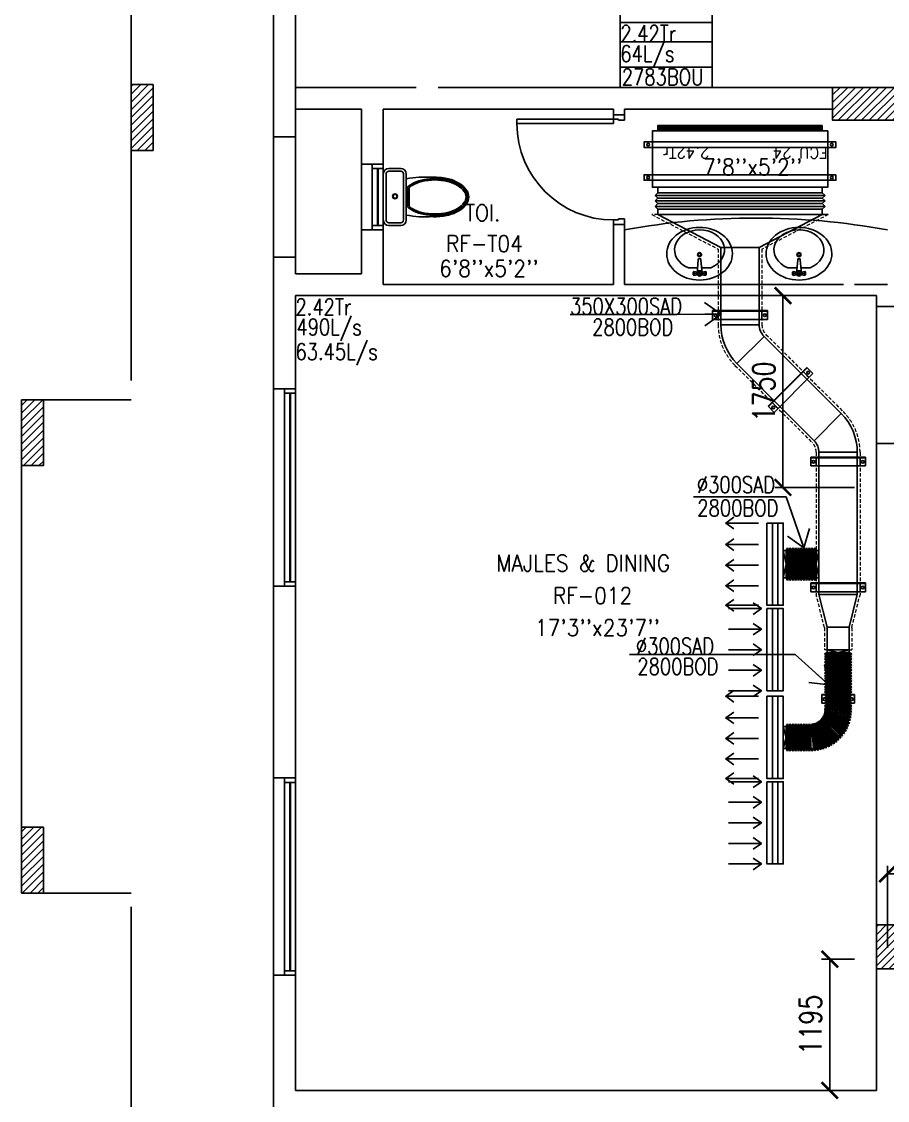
# Model space of a CAD drawing. Header units: millimetres. Extents: x -1288794 to 352264, y -1971533 to -1569871.
# Drawn here: x 295728 to 303628, y -1608874 to -1599033 of the extents above; entities that cross this region are included whole.
import ezdxf

# ---------------------------------------------------------------- set-up
doc = ezdxf.new("R2010")
doc.units = ezdxf.units.MM
doc.header["$LTSCALE"] = 500
doc.header["$PDMODE"] = 34
for name, pattern in [('DASHED2', [9.525, 6.35, -3.175]), ('HIDDEN', [9.525, 6.35, -3.175]), ('HIDDEN2', [4.7625, 3.175, -1.5875])]:
    doc.linetypes.add(name, pattern=pattern)
for name, color, linetype in [('A-ANNO-TEXT', 8, 'Continuous'), ('A-DOOR', 4, 'Continuous'), ('A-FLOR-OVHD', 4, 'DASHED2'), ('A-FLOR-PFIX', 8, 'Continuous'), ('A-FLOR-SPCL', 8, 'Continuous'), ('A-GLAZ', 5, 'Continuous'), ('A-WALL-FULL', 8, 'Continuous'), ('AC-HLTEXT', 100, 'Continuous'), ('AC-SAD', 3, 'Continuous'), ('AC-SAD TEXT', 3, 'Continuous'), ('FCU-AC', 160, 'Continuous'), ('M-HANGER', 30, 'Continuous'), ('RAD DIF', 10, 'Continuous'), ('RETURN GRILL RIGHT', 1, 'Continuous'), ('S-COL- HACT.', 9, 'Continuous'), ('S-COL.', 8, 'Continuous'), ('SUPPLY GRILL RIGHT', 3, 'Continuous')]:
    doc.layers.add(name, color=color, linetype=linetype)
doc.layers.add('INSULATION', color=1, linetype='Continuous', lineweight=5)
doc.styles.add('ROMAND', font='romand')
doc.styles.add('ROMANS', font='romans.shx', dxfattribs={"width": 0.8})
doc.styles.add('SIMPLEX', font='simplex.shx', dxfattribs={"width": 0.8})
doc.dimstyles.new('100 of DIM2', dxfattribs={"dimscale": 0, "dimtxt": 200, "dimasz": 150, "dimexe": 75, "dimexo": 200, "dimgap": 75, "dimtad": 1, "dimdec": 0, "dimrnd": 5, "dimzin": 0, "dimdsep": 46, "dimtxsty": 'ROMANS', "dimblk": 'ARCHTICK', "dimcen": 100, "dimclrd": 94, "dimclre": 94, "dimclrt": 2, "dimadec": 0, "dimazin": 0, "dimtfac": 1, "dimtdec": 0, "dimtofl": 0, "dimtmove": 2, "dimatfit": 3, "dimldrblk": 'OPEN90', "dimfxl": 75, "dimtolj": 1, "dimtzin": 0, "dimarcsym": 0})
pattern_1 = [(45, (1420082.95, -1215620.816), (-35.355339, 35.355339), [])]
pattern_2 = [(45, (540622.95, -1616057.58), (-35.355339, 35.355339), [])]

# ---------------------------------------------------------------- blocks, each defined once
blk = doc.blocks.new('W-180')
for p, q in [((1800, 100), (0, 100)), ((40, 0), (40, 100)), ((1760, 100), (1760, 0)), ((1800, 0), (0, 0))]:
    blk.add_line(p, q)
at = {"linetype": 'Continuous'}
for p, q in [((1760, 53), (40, 53)), ((1760, 47), (40, 47))]:
    blk.add_line(p, q, dxfattribs=at)
blk = doc.blocks.new('D-100-R1')
for p, q in [((-80, 980), (-80, 100)), ((-80, 980), (-40, 980)), ((-40, 980), (-40, 55)), ((-1000, 100), (-1000, 0)), ((-1000, 100), (-960, 100)), ((-960, 100), (-960, 55)), ((-80, 100), (0, 100)), ((0, 100), (0, 0)), ((-960, 55), (-950, 55)), ((-950, 55), (-950, 0)), ((-50, 55), (-50, 0)), ((-50, 55), (-40, 55)), ((-50, 0), (0, 0)), ((-1000, 0), (-950, 0))]:
    blk.add_line(p, q)
at = {"linetype": 'Continuous'}
blk.add_arc((-80, 100), 880, 90, 180, dxfattribs=at)
blk = doc.blocks.new('WC-1')
for p, q in [((-210, 0), (210, 0)), ((-260, -160), (-260, -50)), ((-235, -160), (-235, -50)), ((-210, -25), (210, -25)), ((235, -50), (235, -160)), ((260, -50), (260, -160)), ((210, -185), (-210, -185)), ((210, -210), (-210, -210)), ((91.5, -222.5), (-91.5, -222.5)), ((85.8, -235), (-85.8, -235))]:
    blk.add_line(p, q)
for radius in [22.1, 17.1]:
    blk.add_circle((-6.1, -107.5), radius)
for centre, radius, start, end in [((-210, -50), 50, 90, 180), ((-210, -50), 25, 90, 180), ((210, -50), 50, 360, 90), ((210, -50), 25, 360, 90), ((-210, -160), 50, 180, 270), ((-210, -160), 25, 180, 270), ((210, -160), 25, 270, 360), ((210, -160), 50, 270, 360), ((722.3, -383.2), 904.1, 168.95288, 184.06317), ((178.2, -428.2), 340.7, 149.85861, 166.47658), ((178.2, -428.2), 328.2, 149.85861, 166.47658), ((68.6, -364.5), 214, 138.41516, 149.85861), ((68.6, -364.5), 201.5, 139.99435, 149.85861), ((-68.6, -364.5), 201.5, 30.14139, 40.00565), ((-68.6, -364.5), 214, 30.14139, 41.58484), ((-178.2, -428.2), 328.2, 13.52342, 30.14139), ((-178.2, -428.2), 340.7, 13.52342, 30.14139), ((352.1, -470), 519.6, 166.47658, 180), ((352.1, -470), 507.1, 166.47658, 180), ((-352.1, -470), 507.1, 360, 13.52342), ((-352.1, -470), 519.6, 360, 13.52342), ((352.1, -470), 532.1, 177.55413, 180), ((352.1, -470), 532.1, 180, 193.52342), ((352.1, -470), 519.6, 180, 193.52342), ((352.1, -470), 507.1, 180, 193.52342), ((-352.1, -470), 507.1, 346.47658, 360), ((-352.1, -470), 519.6, 346.47658, 360), ((-352.1, -470), 532.1, 346.47658, 360), ((-352.1, -470), 532.1, 360, 2.44587), ((178.2, -511.8), 328.2, 193.52342, 210.14139), ((-178.2, -511.8), 328.2, 329.85861, 346.47658), ((178.2, -511.8), 353.2, 193.52342, 210.14139), ((178.2, -511.8), 340.7, 193.52342, 210.14139), ((68.6, -575.5), 214, 210.14139, 234.49716), ((68.6, -575.5), 201.5, 210.14139, 234.49716), ((-68.6, -575.5), 201.5, 305.50284, 329.85861), ((-68.6, -575.5), 214, 305.50284, 329.85861), ((-178.2, -511.8), 340.7, 329.85861, 346.47658), ((-178.2, -511.8), 353.2, 329.85861, 346.47658), ((68.6, -575.5), 226.5, 210.14139, 234.49716), ((0, -671.6), 108.4, 234.49716, 270), ((0, -671.6), 95.9, 234.49716, 270), ((0, -671.6), 83.4, 234.49716, 270), ((0, -671.6), 83.4, 270, 305.50284), ((0, -671.6), 95.9, 270, 305.50284), ((0, -671.6), 108.4, 270, 305.50284), ((-68.6, -575.5), 226.5, 305.50284, 329.85861)]:
    blk.add_arc(centre, radius, start, end)
at = {"linetype": 'Continuous', "ltscale": 50}
blk.add_arc((-722.3, -383.2), 904.1, 355.93683, 11.04712, dxfattribs=at)
blk = doc.blocks.new('LAV-2')
for p, q in [((-21.3, 393), (-54.6, 399)), ((-0.7, 362.8), (-0.6, 398.8)), ((53.4, 398.6), (20.1, 392.9)), ((-102.4, 329.8), (-23.2, 329.6)), ((-21.4, 368.8), (-54.7, 363)), ((-24.3, 385.2), (-48.7, 381)), ((-24.3, 376.6), (-48.7, 381)), ((-24.7, 380.9), (-13.1, 257.5)), ((-18.7, 380.9), (17.3, 380.8)), ((23.3, 380.7), (10.9, 257.4)), ((53.3, 362.6), (20, 368.6)), ((21.5, 329.4), (100.7, 329.1)), ((47.3, 380.7), (22.9, 385.1)), ((47.3, 380.7), (22.9, 376.4))]:
    blk.add_line(p, q)
for centre, radius in [((-0.7, 380.8), 24), ((-0.7, 380.8), 18), ((-1.3, 209.5), 18), ((-1.3, 209.5), 13.2)]:
    blk.add_circle(centre, radius)
blk.add_arc((-1.1, 257.5), 12, 179.80529, 359.80529)
for centre, major_axis, ratio in [((-1.3, 201.7), (-300, 1), 0.8), ((53.3, 380.6), (0.1, 18), 0.333333)]:
    blk.add_ellipse(centre, major_axis=major_axis, ratio=ratio)
at = {"extrusion": (0, 0, -1)}
blk.add_ellipse((-54.7, 381), major_axis=(0.1, 18), ratio=0.333333, dxfattribs=at)
blk.add_ellipse((-1.4, 166.2), major_axis=(-228, 0.8), ratio=0.8, start_param=5.174, end_param=10.533963)
for points, knots in [([(-54.7, 365.5), (-54.8, 365.5), (-54.9, 365.6), (-55.3, 366), (-55.4, 366.3), (-56, 367.2), (-56.3, 368), (-57, 370), (-57.3, 371.2), (-57.8, 373.8), (-58, 375.2), (-58.3, 378.9), (-58.3, 381.3), (-58.1, 386), (-57.8, 388.3), (-57.1, 391.5), (-56.7, 392.7), (-56, 394.5), (-55.7, 395.1), (-55.2, 395.9), (-55, 396.2), (-54.8, 396.5), (-54.7, 396.5), (-54.6, 396.6)], [3.378318, 3.378318, 3.378318, 3.378318, 3.519844, 3.519844, 3.66137, 3.66137, 3.925951, 3.925951, 4.190531, 4.190531, 4.455112, 4.455112, 4.86737, 4.86737, 5.279628, 5.279628, 5.565785, 5.565785, 5.785568, 5.785568, 5.957, 5.957, 6.04646, 6.04646, 6.04646, 6.04646]), ([(-54.6, 396.6), (-54.5, 396.5), (-54.4, 396.4), (-54.1, 396), (-53.9, 395.7), (-53.4, 394.8), (-53, 394), (-52.3, 392), (-52, 390.8), (-51.6, 388.2), (-51.4, 386.8), (-51.1, 383.1), (-51, 380.7), (-51.3, 376), (-51.6, 373.8), (-52.3, 370.5), (-52.6, 369.3), (-53.3, 367.5), (-53.6, 366.9), (-54.1, 366.1), (-54.4, 365.8), (-54.6, 365.6), (-54.7, 365.5), (-54.7, 365.5)], [0.236726, 0.236726, 0.236726, 0.236726, 0.378252, 0.378252, 0.519778, 0.519778, 0.784358, 0.784358, 1.048939, 1.048939, 1.313519, 1.313519, 1.725777, 1.725777, 2.138035, 2.138035, 2.424192, 2.424192, 2.643976, 2.643976, 2.815407, 2.815407, 2.904867, 2.904867, 2.904867, 2.904867]), ([(53.4, 396.2), (53.3, 396.1), (53.2, 396), (52.8, 395.6), (52.7, 395.4), (52.1, 394.5), (51.7, 393.6), (51.1, 391.6), (50.8, 390.5), (50.3, 387.9), (50.1, 386.5), (49.7, 382.7), (49.7, 380.3), (49.9, 375.7), (50.2, 373.4), (50.9, 370.1), (51.2, 368.9), (51.9, 367.2), (52.2, 366.6), (52.7, 365.7), (52.9, 365.4), (53.1, 365.2), (53.2, 365.1), (53.3, 365.1)], [0.236726, 0.236726, 0.236726, 0.236726, 0.378252, 0.378252, 0.519778, 0.519778, 0.784358, 0.784358, 1.048939, 1.048939, 1.313519, 1.313519, 1.725777, 1.725777, 2.138035, 2.138035, 2.424192, 2.424192, 2.643976, 2.643976, 2.815407, 2.815407, 2.904867, 2.904867, 2.904867, 2.904867]), ([(53.3, 365.1), (53.4, 365.1), (53.5, 365.3), (53.8, 365.6), (54, 365.9), (54.5, 366.8), (54.9, 367.7), (55.6, 369.7), (55.9, 370.8), (56.4, 373.4), (56.6, 374.8), (56.9, 378.5), (57, 381), (56.7, 385.6), (56.5, 387.9), (55.8, 391.2), (55.4, 392.4), (54.8, 394.1), (54.5, 394.7), (54, 395.6), (53.8, 395.8), (53.5, 396.1), (53.4, 396.2), (53.4, 396.2)], [3.378318, 3.378318, 3.378318, 3.378318, 3.519844, 3.519844, 3.66137, 3.66137, 3.925951, 3.925951, 4.190531, 4.190531, 4.455112, 4.455112, 4.86737, 4.86737, 5.279628, 5.279628, 5.565785, 5.565785, 5.785568, 5.785568, 5.957, 5.957, 6.04646, 6.04646, 6.04646, 6.04646])]:
    blk.add_open_spline(points, degree=3, knots=knots)
blk = doc.blocks.new('W-60')
for p, q in [((600, 100), (0, 100)), ((40, 0), (40, 100)), ((560, 100), (560, 0)), ((600, 0), (0, 0))]:
    blk.add_line(p, q)
at = {"linetype": 'Continuous'}
for p, q in [((560, 53), (40, 53)), ((560, 47), (40, 47))]:
    blk.add_line(p, q, dxfattribs=at)
blk = doc.blocks.new('_ArchTick')
at = {"color": 0, "linetype": 'ByBlock', "const_width": 0.15}
blk.add_lwpolyline([(-0.5, -0.5), (0.5, 0.5)], dxfattribs=at)
blk = doc.blocks.new('*D191')
at = {"layer": 'Defpoints', "color": 0, "transparency": 16777216}
for p in [(303101.8, -1607585.6), (303527.8, -1607585.6), (303527.8, -1608782.8)]:
    blk.add_point(p, dxfattribs=at)
at = {"layer": 'RAD DIF', "color": 94, "lineweight": -2, "transparency": 16777216}
for p, q in [((303327.8, -1607585.6), (303026.8, -1607585.6)), ((303101.8, -1608782.8), (303101.8, -1607585.6)), ((303327.8, -1608782.8), (303026.8, -1608782.8))]:
    blk.add_line(p, q, dxfattribs=at)
at = {"layer": 'RAD DIF', "color": 94, "lineweight": -2, "transparency": 16777216, "xscale": 150, "yscale": 150, "zscale": 150}
for p, rotation in [((303101.8, -1607585.6), 90), ((303101.8, -1608782.8), 270)]:
    blk.add_blockref('_ArchTick', p, dxfattribs=dict(at, rotation=rotation))
at = {"layer": 'RAD DIF', "color": 2, "transparency": 16777216, "insert": (302926.8, -1608184.2), "char_height": 200, "attachment_point": 5, "rotation": 90, "style": 'ROMANS'}
blk.add_mtext('\\A1;1195', dxfattribs=at)
blk = doc.blocks.new('*D192')
at = {"layer": 'Defpoints', "color": 0, "transparency": 16777216}
for p in [(303527.8, -1601532.8), (302674.7, -1603282.8), (303527.8, -1603282.8)]:
    blk.add_point(p, dxfattribs=at)
at = {"layer": 'RAD DIF', "color": 94, "lineweight": -2, "transparency": 16777216}
for p, q in [((303327.8, -1601532.8), (302599.7, -1601532.8)), ((302674.7, -1601532.8), (302674.7, -1603282.8)), ((303327.8, -1603282.8), (302599.7, -1603282.8))]:
    blk.add_line(p, q, dxfattribs=at)
at = {"layer": 'RAD DIF', "color": 94, "lineweight": -2, "transparency": 16777216, "xscale": 150, "yscale": 150, "zscale": 150}
for p, rotation in [((302674.7, -1601532.8), 90), ((302674.7, -1603282.8), 270)]:
    blk.add_blockref('_ArchTick', p, dxfattribs=dict(at, rotation=rotation))
at = {"layer": 'RAD DIF', "color": 2, "transparency": 16777216, "insert": (302499.7, -1602407.8), "char_height": 200, "attachment_point": 5, "rotation": 90, "style": 'ROMANS'}
blk.add_mtext('\\A1;1750', dxfattribs=at)
blk = doc.blocks.new('*D194')
at = {"layer": 'Defpoints', "color": 0, "transparency": 16777216}
for p in [(303627.8, -1606808.3), (303627.8, -1607682.8), (305427.8, -1607682.8)]:
    blk.add_point(p, dxfattribs=at)
at = {"layer": 'RAD DIF', "color": 94, "lineweight": -2, "transparency": 16777216}
for p, q in [((303627.8, -1607482.8), (303627.8, -1606733.3)), ((305427.8, -1606808.3), (303627.8, -1606808.3)), ((305427.8, -1607482.8), (305427.8, -1606733.3))]:
    blk.add_line(p, q, dxfattribs=at)
at = {"layer": 'RAD DIF', "color": 94, "lineweight": -2, "transparency": 16777216, "xscale": 150, "yscale": 150, "zscale": 150, "rotation": 180}
blk.add_blockref('_ArchTick', (303627.8, -1606808.3), dxfattribs=at)
at = {"layer": 'RAD DIF', "color": 94, "lineweight": -2, "transparency": 16777216, "xscale": 150, "yscale": 150, "zscale": 150}
blk.add_blockref('_ArchTick', (305427.8, -1606808.3), dxfattribs=at)
at = {"layer": 'RAD DIF', "color": 2, "transparency": 16777216, "insert": (304527.8, -1606633.3), "char_height": 200, "attachment_point": 5, "style": 'ROMANS'}
blk.add_mtext('\\A1;1800', dxfattribs=at)
blk = doc.blocks.new('*U301')
at = {"layer": 'AC-SAD'}
for p, q in [((-25, 0, 0), (-12.5, 25, 0)), ((-12.5, 25, 0), (-12.5, -225, 0)), ((-12.5, 25, 0), (0, 0, 0)), ((-25, 0, 0), (-25, -200, 0)), ((-25, -200, 0), (-12.5, -225, 0)), ((-12.5, -225, 0), (0, -200, 0))]:
    blk.add_line(p, q, dxfattribs=at)
blk = doc.blocks.new('*U302')
at = {"layer": 'AC-SAD', "color": 0, "linetype": 'ByBlock', "lineweight": -2, "transparency": 16777216}
for p, rotation in [((303263.6, -1605411.4, 0), 253.6297772819771), ((303269.8, -1605387.2, 0), 257.7223329614827), ((303274.2, -1605362.6, 0), 261.8148886409884), ((303276.9, -1605337.8, 0), 265.9074443204942), ((303277.8, -1605312.8, 0), 270), ((303002, -1605654.8, 0), 192.2414420893903), ((303026.2, -1605648.7, 0), 196.3339977688963), ((303049.9, -1605640.8, 0), 200.426553448402), ((303073, -1605631.2, 0), 204.5191091279078), ((303095.4, -1605620.1, 0), 208.6116648074137), ((303116.9, -1605607.3, 0), 212.7042204869196), ((303137.4, -1605593.1, 0), 216.7967761664252), ((303156.9, -1605577.4, 0), 220.8893318459309), ((303175.2, -1605560.4, 0), 224.9818875254366), ((303192.2, -1605542.1, 0), 229.0744432049424), ((303207.9, -1605522.6, 0), 233.1669988844482), ((303222.2, -1605502.1, 0), 237.2595545639541), ((303234.9, -1605480.6, 0), 241.3521102434598), ((303246.1, -1605458.3, 0), 245.4446659229654), ((303255.7, -1605435.2, 0), 249.5372216024713), ((302952.5, -1605661.9, 0), 184.0563307303788), ((302977.4, -1605659.3, 0), 188.1488864098845)]:
    blk.add_blockref('*U301', p, dxfattribs=dict(at, rotation=rotation))
blk = doc.blocks.new('fcu 2.5 tr')
h = blk.add_hatch()
h.set_pattern_fill('NET', color=3)
h.paths.add_polyline_path([(83171.5, -1587743.1), (81671.5, -1587743.1), (81671.5, -1587793.1), (83171.5, -1587793.1)])
at = {"layer": 'FCU-AC', "color": 1}
for p, q in [((83171.5, -1586980.1), (81671.5, -1586980.1)), ((81671.5, -1586980.1), (81671.5, -1587030.1)), ((83171.5, -1587030.1), (83171.5, -1586980.1)), ((81671.5, -1587030.1), (83171.5, -1587030.1)), ((83171.5, -1587180.1), (81671.5, -1587180.1)), ((81671.5, -1587180.1), (81671.5, -1587230.1)), ((83171.5, -1587230.1), (83171.5, -1587180.1)), ((81671.5, -1587230.1), (83171.5, -1587230.1))]:
    blk.add_line(p, q, dxfattribs=at)
at = {"layer": 'FCU-AC'}
for p, q in [((81671.5, -1587030.1), (81646.5, -1587055.1)), ((83196.5, -1587055.1), (81646.5, -1587055.1)), ((81671.5, -1587080.1), (81646.5, -1587055.1)), ((81671.5, -1587080.1), (81646.5, -1587105.1)), ((83196.5, -1587105.1), (81646.5, -1587105.1)), ((81671.5, -1587130.1), (81646.5, -1587105.1)), ((83171.5, -1587030.1), (81671.5, -1587030.1)), ((83171.5, -1587080.1), (81671.5, -1587080.1)), ((83171.5, -1587080.1), (81671.5, -1587080.1)), ((83196.5, -1587055.1), (83171.5, -1587030.1)), ((83196.5, -1587055.1), (83171.5, -1587080.1)), ((83196.5, -1587105.1), (83171.5, -1587080.1)), ((83196.5, -1587105.1), (83171.5, -1587130.1)), ((81671.5, -1587130.1), (81646.5, -1587155.1)), ((83196.5, -1587155.1), (81646.5, -1587155.1)), ((81671.5, -1587180.1), (81646.5, -1587155.1)), ((83171.5, -1587130.1), (81671.5, -1587130.1)), ((83171.5, -1587130.1), (81671.5, -1587130.1)), ((83196.5, -1587155.1), (83171.5, -1587130.1)), ((83196.5, -1587155.1), (83171.5, -1587180.1))]:
    blk.add_line(p, q, dxfattribs=at)
at = {"layer": 'FCU-AC', "color": 6}
for points in [[(81546.5, -1587343.1), (83296.5, -1587343.1), (83296.5, -1587293.1), (81546.5, -1587293.1)], [(81546.5, -1587643.1), (83296.5, -1587643.1), (83296.5, -1587593.1), (81546.5, -1587593.1)]]:
    blk.add_lwpolyline(points, close=True, dxfattribs=at)
at = {"layer": 'FCU-AC'}
blk.add_lwpolyline([(81621.5, -1587743.1), (83221.5, -1587743.1), (83221.5, -1587230.1), (81621.5, -1587230.1)], close=True, dxfattribs=at)
at = {"layer": 'FCU-AC', "color": 3}
blk.add_lwpolyline([(81671.5, -1587793.1), (83171.5, -1587793.1), (83171.5, -1587743.1), (81671.5, -1587743.1)], close=True, dxfattribs=at)
at = {"layer": 'FCU-AC', "color": 6}
for centre in [(81584, -1587318.1), (83259, -1587318.1), (81584, -1587618.1), (83259, -1587618.1)]:
    blk.add_circle(centre, 12.5, dxfattribs=at)
blk = doc.blocks.new('*U268')
at = {"color": 41, "linetype": 'HIDDEN2'}
for p, q in [((-37.5, -219), (-37.5, 281)), ((37.5, -219), (37.5, 281)), ((42.5, -219), (42.5, 281))]:
    blk.add_line(p, q, dxfattribs=at)
at = {"color": 41}
for p, q in [((42.5, 281), (-37.5, 281)), ((42.5, 231), (-37.5, 231)), ((42.5, -169), (-37.5, -169)), ((42.5, -219), (-37.5, -219))]:
    blk.add_line(p, q, dxfattribs=at)
for centre in [(0, 256), (0, -194)]:
    blk.add_circle(centre, 12.5, dxfattribs=at)
blk = doc.blocks.new('*U269')
at = {"color": 41, "linetype": 'HIDDEN2'}
for p, q in [((-37.5, -212.2), (-37.5, 287.8)), ((37.5, -212.2), (37.5, 287.8)), ((42.5, -212.2), (42.5, 287.8))]:
    blk.add_line(p, q, dxfattribs=at)
at = {"color": 41}
for p, q in [((42.5, 287.8), (-37.5, 287.8)), ((42.5, 237.8), (-37.5, 237.8)), ((42.5, -162.2), (-37.5, -162.2)), ((42.5, -212.2), (-37.5, -212.2))]:
    blk.add_line(p, q, dxfattribs=at)
for centre in [(0, 262.8), (0, -187.2)]:
    blk.add_circle(centre, 12.5, dxfattribs=at)
blk = doc.blocks.new('*U258')
at = {"color": 41, "linetype": 'HIDDEN2'}
for p, q in [((-37.5, -225.7), (-37.5, 274.3)), ((37.5, -225.7), (37.5, 274.3)), ((42.5, -225.7), (42.5, 274.3))]:
    blk.add_line(p, q, dxfattribs=at)
at = {"color": 41}
for p, q in [((42.5, 274.3), (-37.5, 274.3)), ((42.5, 224.3), (-37.5, 224.3)), ((42.5, -175.7), (-37.5, -175.7)), ((42.5, -225.7), (-37.5, -225.7))]:
    blk.add_line(p, q, dxfattribs=at)
for centre in [(0, 249.3), (0, -200.7)]:
    blk.add_circle(centre, 12.5, dxfattribs=at)
blk = doc.blocks.new('*U259')
at = {"color": 41, "linetype": 'HIDDEN2'}
for p, q in [((-37.5, -231.8), (-37.5, 268.2)), ((37.5, -231.8), (37.5, 268.2)), ((42.5, -231.8), (42.5, 268.2))]:
    blk.add_line(p, q, dxfattribs=at)
at = {"color": 41}
for p, q in [((42.5, 268.2), (-37.5, 268.2)), ((42.5, 218.2), (-37.5, 218.2)), ((42.5, -181.8), (-37.5, -181.8)), ((42.5, -231.8), (-37.5, -231.8))]:
    blk.add_line(p, q, dxfattribs=at)
for centre in [(0, 243.2), (0, -206.8)]:
    blk.add_circle(centre, 12.5, dxfattribs=at)
blk = doc.blocks.new('*U260')
at = {"color": 41, "linetype": 'HIDDEN2'}
for p, q in [((-37.5, -131.8), (-37.5, 168.2)), ((37.5, -131.8), (37.5, 168.2)), ((42.5, -131.8), (42.5, 168.2))]:
    blk.add_line(p, q, dxfattribs=at)
at = {"color": 41}
for p, q in [((42.5, 168.2), (-37.5, 168.2)), ((42.5, 118.2), (-37.5, 118.2)), ((42.5, -81.8), (-37.5, -81.8)), ((42.5, -131.8), (-37.5, -131.8))]:
    blk.add_line(p, q, dxfattribs=at)
for centre in [(0, 143.2), (0, -106.8)]:
    blk.add_circle(centre, 12.5, dxfattribs=at)
blk = doc.blocks.new('SUPPLY GRILL RIGHT')
at = {"layer": 'SUPPLY GRILL RIGHT'}
for p, q in [((375, 25), (-375, 25)), ((375, -25), (375, 25)), ((375, -25), (-375, -25)), ((375, -75), (375, -25))]:
    blk.add_line(p, q, dxfattribs=at)
blk.add_lwpolyline([(-375, -75), (375, -75), (375, 75), (-375, 75)], close=True, dxfattribs=at)
for points in [[(-375, -450), (-375, -150)], [(-178.5, -450), (-178.5, -150)], [(9, -450), (9, -150)], [(196.5, -450), (196.5, -150)], [(375, -450), (375, -150)]]:
    blk.add_leader(points, dimstyle='100 of DIM2', override={"dimscale": 1, "dimasz": 75, "dimtad": 0, "dimclrd": 0, "dimfxl": 0.2}, dxfattribs=at)
blk = doc.blocks.new('RETURN GRILL RIGHT')
at = {"layer": 'RETURN GRILL RIGHT'}
for p, q in [((375, 25), (-375, 25)), ((375, -25), (-375, -25))]:
    blk.add_line(p, q, dxfattribs=at)
blk.add_lwpolyline([(-375, -75), (375, -75), (375, 75), (-375, 75)], close=True, dxfattribs=at)
for points in [[(-375, -125), (-375, -425)], [(-187.5, -125), (-187.5, -425)], [(0, -125), (0, -425)], [(187.5, -125), (187.5, -425)], [(375, -125), (375, -425)]]:
    blk.add_leader(points, dimstyle='100 of DIM2', override={"dimscale": 1, "dimasz": 75, "dimtad": 0, "dimclrd": 0, "dimfxl": 0.2}, dxfattribs=at)

msp = doc.modelspace()

# ---------------------------------------------------------------- hatches: boundary and pattern name
at = {"layer": 'S-COL- HACT.', "linetype": 'Continuous', "ltscale": 3}
h = msp.add_hatch(dxfattribs=at)
h.set_pattern_fill('ANSI31', color=256, scale=400, style=0)
h.set_pattern_definition(pattern_1)
h.paths.add_polyline_path([(296727.8, -1599607.8), (296727.8, -1600207.8), (296927.8, -1600207.8), (296927.8, -1599607.8)])
h = msp.add_hatch(dxfattribs=at)
h.set_pattern_fill('ANSI31', color=256, scale=400, style=0)
h.set_pattern_definition(pattern_2)
h.paths.add_polyline_path([(303727.8, -1599632.8), (303127.8, -1599632.8), (303127.8, -1599932.8), (303727.8, -1599932.8)])
h = msp.add_hatch(dxfattribs=at)
h.set_pattern_fill('ANSI31', color=256, scale=400, style=0)
h.set_pattern_definition(pattern_1)
h.paths.add_polyline_path([(295727.8, -1602482.8), (295727.8, -1603082.8), (295927.8, -1603082.8), (295927.8, -1602482.8)])
h = msp.add_hatch(dxfattribs=at)
h.set_pattern_fill('ANSI31', color=256, scale=400, style=0)
h.set_pattern_definition(pattern_1)
h.paths.add_polyline_path([(295727.8, -1606982.8), (295727.8, -1606382.8), (295927.8, -1606382.8), (295927.8, -1606982.8)])
h = msp.add_hatch(dxfattribs=at)
h.set_pattern_fill('ANSI31', color=256, scale=400, style=0)
h.set_pattern_definition(pattern_2)
h.paths.add_polyline_path([(304027.8, -1607272.8), (303527.8, -1607272.8), (303527.8, -1607672.8), (304027.8, -1607672.8)])

# ---------------------------------------------------------------- linework, layer by layer
at = {"layer": 'A-FLOR-OVHD', "ltscale": 3}
for p, q in [((296727.8, -1592782.8), (296727.8, -1602482.8)), ((296727.8, -1592782.8), (296727.8, -1602482.8)), ((303527.8, -1601632.8), (303527.8, -1602882.8)), ((295727.8, -1602482.8), (296727.8, -1602482.8)), ((295727.8, -1602482.8), (296727.8, -1602482.8))]:
    msp.add_line(p, q, dxfattribs=at)
msp.add_lwpolyline([(323727.8, -1615332.8), (323727.8, -1616632.8), (310927.8, -1616632.8), (310927.8, -1615332.8), (309627.8, -1615332.8), (309627.8, -1616632.8), (305327.8, -1616632.8), (305327.8, -1616232.8), (303727.8, -1616232.8), (303727.8, -1616632.8), (296727.8, -1616632.8), (296727.8, -1606982.8), (295727.8, -1606982.8), (295727.8, -1602482.8)], dxfattribs=at)
msp.add_lwpolyline([(323727.8, -1615332.8), (323727.8, -1616632.8), (310927.8, -1616632.8), (310927.8, -1615332.8), (309627.8, -1615332.8), (309627.8, -1616632.8), (305327.8, -1616632.8), (305327.8, -1616232.8), (303727.8, -1616232.8), (303727.8, -1616632.8), (296727.8, -1616632.8), (296727.8, -1606982.8), (295727.8, -1606982.8), (295727.8, -1602482.8)], dxfattribs=at)
at = {"layer": 'A-FLOR-SPCL', "ltscale": 3}
msp.add_arc((302427.8, -1607557.1), 6732.1, 79.7322, 100.2678, dxfattribs=at)
at = {"layer": 'A-GLAZ', "ltscale": 3}
for p, q in [((298027.8, -1600082.8), (298027.8, -1601182.8)), ((298227.8, -1600082.8), (298227.8, -1601182.8)), ((298827.8, -1600932.8), (298827.8, -1600332.8)), ((298027.8, -1604182.8), (298027.8, -1602382.8)), ((298027.8, -1607732.8), (298027.8, -1605932.8))]:
    msp.add_line(p, q, dxfattribs=at)
at = {"layer": 'A-WALL-FULL', "ltscale": 3}
for p, q in [((298027.8, -1595182.8), (298027.8, -1600082.8)), ((298227.8, -1595182.8), (298227.8, -1600082.8)), ((296727.8, -1600207.8, 0), (296727.8, -1599607.8, 0)), ((296727.8, -1599607.8, 0), (296927.8, -1599607.8, 0)), ((296927.8, -1599607.8, 0), (296927.8, -1600207.8, 0)), ((298027.8, -1602382.8), (298027.8, -1599632.8)), ((298227.8, -1599632.8), (299327.8, -1599632.8)), ((299527.8, -1599632.8), (303127.8, -1599632.8)), ((298827.8, -1599832.8), (298227.8, -1599832.8)), ((298827.8, -1600332.8), (298827.8, -1599832.8)), ((301127.8, -1599832.8), (299027.8, -1599832.8)), ((299027.8, -1600332.8), (299027.8, -1599832.8)), ((301127.8, -1599882.8), (301127.8, -1599832.8)), ((301227.8, -1599882.8), (301127.8, -1599882.8)), ((301227.8, -1599882.8), (301227.8, -1599832.8)), ((301227.8, -1599832.8), (303127.8, -1599832.8)), ((298227.8, -1600082.8), (298027.8, -1600082.8)), ((296927.8, -1600207.8, 0), (296727.8, -1600207.8, 0)), ((299027.8, -1600332.8), (298827.8, -1600332.8)), ((301127.8, -1601432.8), (301127.8, -1600882.8)), ((301227.8, -1600882.8), (301127.8, -1600882.8)), ((301227.8, -1601432.8), (301227.8, -1600882.8)), ((299027.8, -1600932.8), (298827.8, -1600932.8)), ((298827.8, -1601332.8), (298827.8, -1600932.8)), ((299027.8, -1601432.8), (299027.8, -1600932.8)), ((298227.8, -1601182.8), (298027.8, -1601182.8)), ((298227.8, -1601182.8), (298227.8, -1601332.8)), ((298827.8, -1601332.8), (298227.8, -1601332.8)), ((301127.8, -1601432.8), (299027.8, -1601432.8)), ((303227.8, -1601432.8), (301227.8, -1601432.8)), ((303627.8, -1601432.8), (303327.8, -1601432.8)), ((298227.8, -1602382.8), (298227.8, -1601532.8)), ((303527.8, -1601532.8), (298227.8, -1601532.8)), ((303527.8, -1601632.8), (303527.8, -1601532.8)), ((303727.8, -1601632.8), (303527.8, -1601632.8)), ((298027.8, -1602382.8), (298227.8, -1602382.8)), ((295727.8, -1603082.8, 0), (295727.8, -1602482.8)), ((295727.8, -1602482.8), (295927.8, -1602482.8, 0)), ((295927.8, -1602482.8, 0), (295927.8, -1603082.8, 0)), ((303527.8, -1608782.8), (303527.8, -1602882.8)), ((303527.8, -1602882.8), (303727.8, -1602882.8)), ((295927.8, -1603082.8, 0), (295727.8, -1603082.8, 0)), ((298027.8, -1605932.8), (298027.8, -1604182.8)), ((298027.8, -1604182.8), (298227.8, -1604182.8)), ((298227.8, -1605932.8), (298227.8, -1604182.8)), ((298027.8, -1605932.8), (298227.8, -1605932.8)), ((295727.8, -1606982.8), (295727.8, -1606382.8, 0)), ((295727.8, -1606382.8, 0), (295927.8, -1606382.8)), ((295927.8, -1606382.8), (295927.8, -1606982.8)), ((295927.8, -1606982.8), (295727.8, -1606982.8)), ((298027.8, -1608982.8), (298027.8, -1607732.8)), ((298027.8, -1607732.8), (298227.8, -1607732.8)), ((298227.8, -1608782.8), (298227.8, -1607732.8)), ((298227.8, -1608782.8), (303527.8, -1608782.8))]:
    msp.add_line(p, q, dxfattribs=at)
at = {"layer": 'A-WALL-FULL', "linetype": 'Continuous', "ltscale": 3}
for points in [[(295727.8, -1602482.8), (295927.8, -1602482.8), (295927.8, -1603082.8), (295727.8, -1603082.8)], [(295727.8, -1606382.8), (295927.8, -1606382.8), (295927.8, -1606982.8), (295727.8, -1606982.8)]]:
    msp.add_lwpolyline(points, close=True, dxfattribs=at)
at = {"layer": 'AC-SAD'}
for p, q in [((303033.2, -1600693.7), (301533.2, -1600693.7)), ((301533.2, -1600793.7), (302108.2, -1601093.7)), ((303033.2, -1600793.7), (302458.2, -1601093.7)), ((303033.2, -1600793.7), (303087.2, -1600793.7)), ((302108.2, -1601093.7), (302108.2, -1601798.2)), ((302458.2, -1601093.7), (302108.2, -1601093.7)), ((302458.2, -1601093.7), (302458.2, -1601798.2)), ((302108.2, -1601798.2), (302458.2, -1601798.2)), ((302254.6, -1602151.7), (302502.1, -1601904.2)), ((302502.1, -1601904.2), (303206.3, -1602608.4)), ((302254.6, -1602151.7), (302958.8, -1602855.9)), ((303206.3, -1602608.4, 0), (302958.8, -1602855.9)), ((303002.8, -1602962), (303002.8, -1604257.8)), ((303352.8, -1602962), (303002.8, -1602962)), ((303352.8, -1602962), (303352.8, -1604257.8)), ((302702.8, -1603857.8), (302715.3, -1603832.8)), ((302715.3, -1603832.8), (302715.3, -1604132.8)), ((302715.3, -1603832.8), (302727.8, -1603857.8)), ((302727.8, -1603857.8), (302740.3, -1603832.8)), ((302740.3, -1603832.8), (302740.3, -1604132.8)), ((302740.3, -1603832.8), (302752.8, -1603857.8)), ((302752.8, -1603857.8), (302765.3, -1603832.8)), ((302765.3, -1603832.8), (302765.3, -1604132.8)), ((302765.3, -1603832.8), (302777.8, -1603857.8)), ((302777.8, -1603857.8), (302790.3, -1603832.8)), ((302790.3, -1603832.8), (302790.3, -1604132.8)), ((302790.3, -1603832.8), (302802.8, -1603857.8)), ((302802.8, -1603857.8), (302815.3, -1603832.8)), ((302815.3, -1603832.8), (302815.3, -1604132.8)), ((302815.3, -1603832.8), (302827.8, -1603857.8)), ((302827.8, -1603857.8), (302840.3, -1603832.8)), ((302840.3, -1603832.8), (302840.3, -1604132.8)), ((302840.3, -1603832.8), (302852.8, -1603857.8)), ((302852.8, -1603857.8), (302865.3, -1603832.8)), ((302865.3, -1603832.8), (302865.3, -1604132.8)), ((302865.3, -1603832.8), (302877.8, -1603857.8)), ((302877.8, -1603857.8), (302890.3, -1603832.8)), ((302890.3, -1603832.8), (302890.3, -1604132.8)), ((302890.3, -1603832.8), (302902.8, -1603857.8)), ((302902.8, -1603857.8), (302915.3, -1603832.8)), ((302915.3, -1603832.8), (302915.3, -1604132.8)), ((302915.3, -1603832.8), (302927.8, -1603857.8)), ((302927.8, -1603857.8), (302940.3, -1603832.8)), ((302940.3, -1603832.8), (302940.3, -1604132.8)), ((302940.3, -1603832.8), (302952.8, -1603857.8)), ((302952.8, -1603857.8), (302965.3, -1603832.8)), ((302965.3, -1603832.8), (302965.3, -1604132.8)), ((302965.3, -1603832.8), (302977.8, -1603857.8)), ((302677.8, -1603857.8), (302677.8, -1604107.8)), ((302677.8, -1603857.8), (302702.8, -1603982.8)), ((302677.8, -1603857.8), (303002.8, -1603857.8)), ((302702.8, -1603857.8), (302702.8, -1604107.8)), ((302727.8, -1603857.8), (302727.8, -1604107.8)), ((302752.8, -1603857.8), (302752.8, -1604107.8)), ((302777.8, -1603857.8), (302777.8, -1604107.8)), ((302802.8, -1603857.8), (302802.8, -1604107.8)), ((302827.8, -1603857.8), (302827.8, -1604107.8)), ((302852.8, -1603857.8), (302852.8, -1604107.8)), ((302877.8, -1603857.8), (302877.8, -1604107.8)), ((302902.8, -1603857.8), (302902.8, -1604107.8)), ((302927.8, -1603857.8), (302927.8, -1604107.8)), ((302952.8, -1603857.8), (302952.8, -1604107.8)), ((302977.8, -1603857.8), (302977.8, -1604107.8)), ((303002.8, -1603857.8), (302977.8, -1603982.8)), ((302702.8, -1603982.8), (302677.8, -1604107.8)), ((302977.8, -1603982.8), (303002.8, -1604107.8)), ((302677.8, -1604107.8), (303002.8, -1604107.8)), ((302715.3, -1604132.8), (302702.8, -1604107.8)), ((302727.8, -1604107.8), (302715.3, -1604132.8)), ((302740.3, -1604132.8), (302727.8, -1604107.8)), ((302752.8, -1604107.8), (302740.3, -1604132.8)), ((302765.3, -1604132.8), (302752.8, -1604107.8)), ((302777.8, -1604107.8), (302765.3, -1604132.8)), ((302790.3, -1604132.8), (302777.8, -1604107.8)), ((302802.8, -1604107.8), (302790.3, -1604132.8)), ((302815.3, -1604132.8), (302802.8, -1604107.8)), ((302827.8, -1604107.8), (302815.3, -1604132.8)), ((302840.3, -1604132.8), (302827.8, -1604107.8)), ((302852.8, -1604107.8), (302840.3, -1604132.8)), ((302865.3, -1604132.8), (302852.8, -1604107.8)), ((302877.8, -1604107.8), (302865.3, -1604132.8)), ((302890.3, -1604132.8), (302877.8, -1604107.8)), ((302902.8, -1604107.8), (302890.3, -1604132.8)), ((302915.3, -1604132.8), (302902.8, -1604107.8)), ((302927.8, -1604107.8), (302915.3, -1604132.8)), ((302940.3, -1604132.8), (302927.8, -1604107.8)), ((302952.8, -1604107.8), (302940.3, -1604132.8)), ((302965.3, -1604132.8), (302952.8, -1604107.8)), ((302977.8, -1604107.8), (302965.3, -1604132.8)), ((303002.8, -1604257.8), (303352.8, -1604257.8)), ((303077.8, -1604557.8), (303002.8, -1604257.8)), ((303277.8, -1604557.8), (303352.8, -1604257.8)), ((303077.8, -1604557.8), (303077.8, -1605312.8)), ((303077.8, -1604557.8), (303277.8, -1604557.8)), ((303277.8, -1604557.8), (303277.8, -1605312.8)), ((303077.8, -1604787.8), (303052.8, -1604800.3)), ((303302.8, -1604800.3, 0), (303052.8, -1604800.3)), ((303052.8, -1604800.3), (303077.8, -1604812.8)), ((303077.8, -1604812.8), (303052.8, -1604825.3)), ((303302.8, -1604825.3, 0), (303052.8, -1604825.3)), ((303052.8, -1604825.3), (303077.8, -1604837.8)), ((303077.8, -1604837.8), (303052.8, -1604850.3)), ((303277.8, -1604762.8, 0), (303077.8, -1604762.8)), ((303077.8, -1604762.8), (303177.8, -1604787.8)), ((303277.8, -1604787.8, 0), (303077.8, -1604787.8)), ((303277.8, -1604812.8, 0), (303077.8, -1604812.8)), ((303277.8, -1604837.8, 0), (303077.8, -1604837.8)), ((303177.8, -1604787.8), (303277.8, -1604762.8, 0)), ((303277.8, -1604787.8), (303302.8, -1604800.3)), ((303302.8, -1604800.3), (303277.8, -1604812.8)), ((303277.8, -1604812.8), (303302.8, -1604825.3)), ((303302.8, -1604825.3), (303277.8, -1604837.8)), ((303277.8, -1604837.8), (303302.8, -1604850.3)), ((303302.8, -1604850.3, 0), (303052.8, -1604850.3)), ((303052.8, -1604850.3), (303077.8, -1604862.8)), ((303077.8, -1604862.8), (303052.8, -1604875.3)), ((303302.8, -1604875.3, 0), (303052.8, -1604875.3)), ((303052.8, -1604875.3), (303077.8, -1604887.8)), ((303077.8, -1604887.8), (303052.8, -1604900.3)), ((303302.8, -1604900.3, 0), (303052.8, -1604900.3)), ((303052.8, -1604900.3), (303077.8, -1604912.8)), ((303077.8, -1604912.8), (303052.8, -1604925.3)), ((303302.8, -1604925.3, 0), (303052.8, -1604925.3)), ((303052.8, -1604925.3), (303077.8, -1604937.8)), ((303077.8, -1604937.8, 0), (303052.8, -1604950.3, 0)), ((303277.8, -1604862.8, 0), (303077.8, -1604862.8)), ((303277.8, -1604887.8, 0), (303077.8, -1604887.8)), ((303277.8, -1604912.8, 0), (303077.8, -1604912.8)), ((303277.8, -1604937.8), (303077.8, -1604937.8, 0)), ((303302.8, -1604850.3), (303277.8, -1604862.8)), ((303277.8, -1604862.8), (303302.8, -1604875.3)), ((303302.8, -1604875.3), (303277.8, -1604887.8)), ((303277.8, -1604887.8), (303302.8, -1604900.3)), ((303302.8, -1604900.3), (303277.8, -1604912.8)), ((303277.8, -1604912.8), (303302.8, -1604925.3)), ((303302.8, -1604925.3), (303277.8, -1604937.8)), ((303277.8, -1604937.8, 0), (303302.8, -1604950.3, 0)), ((303302.8, -1604950.3), (303052.8, -1604950.3, 0)), ((303052.8, -1604950.3, 0), (303077.8, -1604962.8, 0)), ((303077.8, -1604962.8, 0), (303052.8, -1604975.3, 0)), ((303302.8, -1604975.3), (303052.8, -1604975.3, 0)), ((303052.8, -1604975.3, 0), (303077.8, -1604987.8, 0)), ((303077.8, -1604987.8, 0), (303052.8, -1605000.3, 0)), ((303302.8, -1605000.3), (303052.8, -1605000.3, 0)), ((303052.8, -1605000.3, 0), (303077.8, -1605012.8, 0)), ((303077.8, -1605012.8, 0), (303052.8, -1605025.3, 0)), ((303302.8, -1605025.3), (303052.8, -1605025.3, 0)), ((303052.8, -1605025.3, 0), (303077.8, -1605037.8, 0)), ((303277.8, -1604962.8), (303077.8, -1604962.8, 0)), ((303277.8, -1604987.8), (303077.8, -1604987.8, 0)), ((303277.8, -1605012.8), (303077.8, -1605012.8, 0)), ((303302.8, -1604950.3, 0), (303277.8, -1604962.8, 0)), ((303277.8, -1604962.8, 0), (303302.8, -1604975.3, 0)), ((303302.8, -1604975.3, 0), (303277.8, -1604987.8, 0)), ((303277.8, -1604987.8, 0), (303302.8, -1605000.3, 0)), ((303302.8, -1605000.3, 0), (303277.8, -1605012.8, 0)), ((303277.8, -1605012.8, 0), (303302.8, -1605025.3, 0)), ((303302.8, -1605025.3, 0), (303277.8, -1605037.8, 0)), ((303077.8, -1605037.8, 0), (303052.8, -1605050.3, 0)), ((303302.8, -1605050.3), (303052.8, -1605050.3, 0)), ((303052.8, -1605050.3, 0), (303077.8, -1605062.8, 0)), ((303077.8, -1605062.8, 0), (303052.8, -1605075.3, 0)), ((303302.8, -1605075.3), (303052.8, -1605075.3, 0)), ((303052.8, -1605075.3, 0), (303077.8, -1605087.8, 0)), ((303077.8, -1605087.8, 0), (303052.8, -1605100.3, 0)), ((303302.8, -1605100.3), (303052.8, -1605100.3, 0)), ((303052.8, -1605100.3, 0), (303077.8, -1605112.8, 0)), ((303077.8, -1605112.8, 0), (303052.8, -1605125.3, 0)), ((303302.8, -1605125.3), (303052.8, -1605125.3, 0)), ((303052.8, -1605125.3, 0), (303077.8, -1605137.8, 0)), ((303277.8, -1605037.8), (303077.8, -1605037.8, 0)), ((303277.8, -1605062.8), (303077.8, -1605062.8, 0)), ((303277.8, -1605087.8), (303077.8, -1605087.8, 0)), ((303277.8, -1605112.8), (303077.8, -1605112.8, 0)), ((303277.8, -1605037.8, 0), (303302.8, -1605050.3, 0)), ((303302.8, -1605050.3, 0), (303277.8, -1605062.8, 0)), ((303277.8, -1605062.8, 0), (303302.8, -1605075.3, 0)), ((303302.8, -1605075.3, 0), (303277.8, -1605087.8, 0)), ((303277.8, -1605087.8, 0), (303302.8, -1605100.3, 0)), ((303302.8, -1605100.3, 0), (303277.8, -1605112.8, 0)), ((303277.8, -1605112.8, 0), (303302.8, -1605125.3, 0)), ((303302.8, -1605125.3, 0), (303277.8, -1605137.8, 0)), ((303077.8, -1605137.8, 0), (303052.8, -1605150.3, 0)), ((303302.8, -1605150.3), (303052.8, -1605150.3, 0)), ((303052.8, -1605150.3, 0), (303077.8, -1605162.8, 0)), ((303077.8, -1605162.8, 0), (303052.8, -1605175.3, 0)), ((303302.8, -1605175.3, 0), (303052.8, -1605175.3, 0)), ((303052.8, -1605175.3, 0), (303077.8, -1605187.8, 0)), ((303077.8, -1605187.8, 0), (303052.8, -1605200.3, 0)), ((303302.8, -1605200.3, 0), (303052.8, -1605200.3, 0)), ((303052.8, -1605200.3, 0), (303077.8, -1605212.8, 0)), ((303077.8, -1605212.8, 0), (303052.8, -1605225.3, 0)), ((303302.8, -1605225.3, 0), (303052.8, -1605225.3, 0)), ((303052.8, -1605225.3, 0), (303077.8, -1605237.8, 0)), ((303277.8, -1605137.8), (303077.8, -1605137.8, 0)), ((303277.8, -1605162.8, 0), (303077.8, -1605162.8, 0)), ((303277.8, -1605187.8, 0), (303077.8, -1605187.8, 0)), ((303277.8, -1605212.8, 0), (303077.8, -1605212.8, 0)), ((303277.8, -1605137.8, 0), (303302.8, -1605150.3, 0)), ((303302.8, -1605150.3, 0), (303277.8, -1605162.8, 0)), ((303277.8, -1605162.8, 0), (303302.8, -1605175.3, 0)), ((303302.8, -1605175.3, 0), (303277.8, -1605187.8, 0)), ((303277.8, -1605187.8, 0), (303302.8, -1605200.3, 0)), ((303302.8, -1605200.3, 0), (303277.8, -1605212.8, 0)), ((303277.8, -1605212.8, 0), (303302.8, -1605225.3, 0)), ((303302.8, -1605225.3, 0), (303277.8, -1605237.8, 0)), ((303077.8, -1605237.8, 0), (303052.8, -1605250.3, 0)), ((303302.8, -1605250.3, 0), (303052.8, -1605250.3, 0)), ((303052.8, -1605250.3, 0), (303077.8, -1605262.8, 0)), ((303077.8, -1605262.8, 0), (303052.8, -1605275.3, 0)), ((303302.8, -1605275.3, 0), (303052.8, -1605275.3, 0)), ((303052.8, -1605275.3, 0), (303077.8, -1605287.8, 0)), ((303277.8, -1605237.8, 0), (303077.8, -1605237.8, 0)), ((303277.8, -1605262.8, 0), (303077.8, -1605262.8, 0)), ((303277.8, -1605237.8, 0), (303302.8, -1605250.3, 0)), ((303302.8, -1605250.3, 0), (303277.8, -1605262.8, 0)), ((303277.8, -1605262.8, 0), (303302.8, -1605275.3, 0)), ((303302.8, -1605275.3, 0), (303277.8, -1605287.8, 0)), ((302677.8, -1605462.8), (302927.8, -1605462.8)), ((302677.8, -1605462.8), (302702.8, -1605562.8)), ((302715.3, -1605437.8), (302702.8, -1605462.8)), ((302702.8, -1605662.8, 0), (302702.8, -1605462.8)), ((302715.3, -1605687.8, 0), (302715.3, -1605437.8)), ((302727.8, -1605462.8), (302715.3, -1605437.8)), ((302740.3, -1605437.8), (302727.8, -1605462.8)), ((302727.8, -1605662.8, 0), (302727.8, -1605462.8)), ((302740.3, -1605687.8, 0), (302740.3, -1605437.8)), ((302752.8, -1605462.8), (302740.3, -1605437.8)), ((302765.3, -1605437.8), (302752.8, -1605462.8)), ((302752.8, -1605662.8, 0), (302752.8, -1605462.8)), ((302765.3, -1605687.8, 0), (302765.3, -1605437.8)), ((302777.8, -1605462.8), (302765.3, -1605437.8)), ((302790.3, -1605437.8), (302777.8, -1605462.8)), ((302777.8, -1605662.8, 0), (302777.8, -1605462.8)), ((302790.3, -1605687.8, 0), (302790.3, -1605437.8)), ((302802.8, -1605462.8), (302790.3, -1605437.8)), ((302815.3, -1605437.8), (302802.8, -1605462.8)), ((302802.8, -1605662.8, 0), (302802.8, -1605462.8)), ((302815.3, -1605687.8, 0), (302815.3, -1605437.8)), ((302827.8, -1605462.8), (302815.3, -1605437.8)), ((302840.3, -1605437.8), (302827.8, -1605462.8)), ((302827.8, -1605662.8, 0), (302827.8, -1605462.8)), ((302840.3, -1605687.8, 0), (302840.3, -1605437.8)), ((302852.8, -1605462.8), (302840.3, -1605437.8)), ((302865.3, -1605437.8), (302852.8, -1605462.8)), ((302852.8, -1605662.8, 0), (302852.8, -1605462.8)), ((302865.3, -1605687.8, 0), (302865.3, -1605437.8)), ((302877.8, -1605462.8), (302865.3, -1605437.8)), ((302890.3, -1605437.8), (302877.8, -1605462.8)), ((302877.8, -1605662.8, 0), (302877.8, -1605462.8)), ((302890.3, -1605687.8, 0), (302890.3, -1605437.8)), ((302902.8, -1605462.8), (302890.3, -1605437.8)), ((302915.3, -1605437.8), (302902.8, -1605462.8)), ((302902.8, -1605662.8, 0), (302902.8, -1605462.8)), ((302915.3, -1605687.8, 0), (302915.3, -1605437.8)), ((302927.8, -1605462.8), (302915.3, -1605437.8)), ((302940.3, -1605437.8), (302927.8, -1605462.8)), ((302927.8, -1605662.8), (302927.8, -1605462.8)), ((302927.8, -1605662.8, 0), (302927.8, -1605462.8)), ((302938.4, -1605462.4, 0), (302952.8, -1605662.8)), ((302951.8, -1605460.9), (302940.3, -1605437.8)), ((302702.8, -1605562.8), (302677.8, -1605662.8)), ((302677.8, -1605662.8), (302927.8, -1605662.8)), ((302715.3, -1605687.8), (302702.8, -1605662.8)), ((302727.8, -1605662.8), (302715.3, -1605687.8)), ((302740.3, -1605687.8), (302727.8, -1605662.8)), ((302752.8, -1605662.8), (302740.3, -1605687.8)), ((302765.3, -1605687.8), (302752.8, -1605662.8)), ((302777.8, -1605662.8), (302765.3, -1605687.8)), ((302790.3, -1605687.8), (302777.8, -1605662.8)), ((302802.8, -1605662.8), (302790.3, -1605687.8)), ((302815.3, -1605687.8), (302802.8, -1605662.8)), ((302827.8, -1605662.8), (302815.3, -1605687.8)), ((302840.3, -1605687.8), (302827.8, -1605662.8)), ((302852.8, -1605662.8), (302840.3, -1605687.8)), ((302865.3, -1605687.8), (302852.8, -1605662.8)), ((302877.8, -1605662.8), (302865.3, -1605687.8)), ((302890.3, -1605687.8), (302877.8, -1605662.8)), ((302902.8, -1605662.8), (302890.3, -1605687.8)), ((302915.3, -1605687.8), (302902.8, -1605662.8)), ((302927.8, -1605662.8), (302915.3, -1605687.8)), ((302940.3, -1605687.8), (302927.8, -1605662.8)), ((302952.8, -1605662.8), (302940.3, -1605687.8))]:
    msp.add_line(p, q, dxfattribs=at)
for centre, radius, start, end in [((302608.2, -1601798.2), 500, 180, 225), ((302608.2, -1601798.2), 150, 180, 225), ((302852.8, -1602962, 0), 500, 0, 45), ((302852.8, -1602962, 0), 150, 0, 45), ((302927.8, -1605312.8, 0), 150, 270, 0), ((302927.8, -1605312.8, 0), 350, 270, 0)]:
    msp.add_arc(centre, radius, start, end, dxfattribs=at)
at = {"layer": 'AC-SAD TEXT'}
for p, q in [((301190.7, -1599042.4), (302027.8, -1599042.4)), ((301190.7, -1599217.1), (302027.8, -1599217.1)), ((301190.7, -1599448.3), (302027.8, -1599448.3))]:
    msp.add_line(p, q, dxfattribs=at)
msp.add_lwpolyline([(301190.7, -1599632.8), (302027.8, -1599632.8), (302027.8, -1598837.4), (301190.7, -1598837.4)], close=True, dxfattribs=at)
at = {"layer": 'INSULATION', "linetype": 'HIDDEN', "ltscale": 0.01}
for p, q in [((301479, -1600793.6), (302083.2, -1601108.9)), ((301533.2, -1600793.7), (301479, -1600793.6)), ((303087.2, -1600793.7), (302483.2, -1601108.9)), ((302083.2, -1601108.9), (302083.2, -1601798.2)), ((302483.2, -1601108.9), (302483.2, -1601798.2)), ((302519.8, -1601886.6), (303224, -1602590.8)), ((302237, -1602169.4), (302941.2, -1602873.6)), ((302977.8, -1602962), (302977.8, -1604260.9)), ((303377.8, -1602962), (303377.8, -1604260.9)), ((303052.8, -1604560.9), (302977.8, -1604260.9)), ((303302.8, -1604560.9), (303377.8, -1604260.9)), ((303052.8, -1604560.9), (303052.8, -1604762.8)), ((303302.8, -1604560.9), (303302.8, -1604762.8)), ((303077.8, -1604762.8), (303052.8, -1604762.8)), ((303277.8, -1604762.8, 0), (303302.8, -1604762.8))]:
    msp.add_line(p, q, dxfattribs=at)
for centre, radius, start, end in [((302608.2, -1601798.2), 525, 180, 225), ((302608.2, -1601798.2), 125, 180, 225), ((302852.8, -1602962, 0), 525, 0, 45), ((302852.8, -1602962, 0), 125, 0, 45)]:
    msp.add_arc(centre, radius, start, end, dxfattribs=at)
at = {"layer": 'S-COL.', "linetype": 'Continuous', "ltscale": 3, "elevation": 0}
msp.add_lwpolyline([(296727.8, -1599607.8), (296727.8, -1600207.8), (296927.8, -1600207.8), (296927.8, -1599607.8)], close=True, dxfattribs=at)
msp.add_lwpolyline([(296727.8, -1599607.8), (296727.8, -1600207.8), (296927.8, -1600207.8), (296927.8, -1599607.8)], close=True, dxfattribs=at)
at = {"layer": 'S-COL.', "linetype": 'Continuous', "ltscale": 3}
for points in [[(303127.8, -1599632.8), (303727.8, -1599632.8), (303727.8, -1599932.8), (303127.8, -1599932.8)], [(295727.8, -1602482.8), (295727.8, -1603082.8), (295927.8, -1603082.8), (295927.8, -1602482.8)], [(295727.8, -1602482.8), (295727.8, -1603082.8), (295927.8, -1603082.8), (295927.8, -1602482.8)], [(295727.8, -1602482.8), (295727.8, -1603082.8), (295927.8, -1603082.8), (295927.8, -1602482.8)], [(295727.8, -1606982.8), (295727.8, -1606382.8), (295927.8, -1606382.8), (295927.8, -1606982.8)], [(295727.8, -1606982.8), (295727.8, -1606382.8), (295927.8, -1606382.8), (295927.8, -1606982.8)], [(295727.8, -1606982.8), (295727.8, -1606382.8), (295927.8, -1606382.8), (295927.8, -1606982.8)], [(304027.8, -1607672.8), (303527.8, -1607672.8), (303527.8, -1607272.8), (304027.8, -1607272.8)]]:
    msp.add_lwpolyline(points, close=True, dxfattribs=at)

# ---------------------------------------------------------------- block references
at = {"layer": 'A-DOOR', "ltscale": 3, "rotation": 90}
msp.add_blockref('D-100-R1', (301227.8, -1599882.8), dxfattribs=at)
at = {"layer": 'A-FLOR-PFIX', "ltscale": 3, "xscale": -1}
for name, p, rotation in [('WC-1', (299027.8, -1600632.8), 90), ('LAV-2', (301915.1, -1600949.1), 180), ('LAV-2', (302821.9, -1600949.1), 180)]:
    msp.add_blockref(name, p, dxfattribs=dict(at, rotation=rotation))
at = {"layer": 'A-GLAZ', "ltscale": 3, "xscale": -1, "rotation": 90}
for name, p in [('W-60', (299027.8, -1600332.8)), ('W-180', (298227.8, -1602382.8)), ('W-180', (298227.8, -1605932.8))]:
    msp.add_blockref(name, p, dxfattribs=at)
at = {"layer": 'AC-SAD'}
msp.add_blockref('*U302', (0, 0), dxfattribs=at)
at = {"layer": 'FCU-AC', "color": 3, "rotation": 180}
msp.add_blockref('fcu 2.5 tr', (384704.7, -3187773.8), dxfattribs=at)
at = {"layer": 'M-HANGER', "xscale": -1, "rotation": 270}
for name, p in [('*U269', (302245.4, -1601712.2)), ('*U258', (303153.5, -1603048.7)), ('*U259', (303159.6, -1604196)), ('*U260', (303159.6, -1605212.8, 0))]:
    msp.add_blockref(name, p, dxfattribs=at)
at = {"layer": 'M-HANGER', "rotation": 135.0000000000001}
msp.add_blockref('*U268', (302767.1, -1602372.8), dxfattribs=at)
at = {"layer": 'RETURN GRILL RIGHT', "rotation": 270}
for p in [(302602.8, -1604762.8), (302602.8, -1606341.9)]:
    msp.add_blockref('RETURN GRILL RIGHT', p, dxfattribs=at)
at = {"layer": 'SUPPLY GRILL RIGHT', "rotation": 270}
for p in [(302602.8, -1603982.8), (302602.8, -1605562.8)]:
    msp.add_blockref('SUPPLY GRILL RIGHT', p, dxfattribs=at)

# ---------------------------------------------------------------- texts
at = {"layer": 'A-ANNO-TEXT', "style": 'ROMANS', "width": 0.9}
for s, p in [("7'8''x5'2''", (301944.3, -1600434.3)), ('TOI.', (299772.9, -1600852.3)), ('RF-T04', (299601, -1601134.2)), ("6'8''x5'2''", (299538, -1601359.9)), ('MAJLES & DINING', (300060.1, -1604048.1)), ('RF-012', (300575.7, -1604344.3)), ("17'3''x23'7''", (300411.8, -1604637.2))]:
    msp.add_text(s, height=150, dxfattribs=at).set_placement(p)
at = {"layer": 'AC-HLTEXT', "style": 'ROMAND'}
for s, p in [('2.42Tr', (302003.6, -1600180.7)), ('FCU 24', (303083.2, -1600180.7))]:
    msp.add_text(s, height=100, rotation=180, dxfattribs=at).set_placement(p)
at = {"layer": 'AC-SAD TEXT', "style": 'SIMPLEX', "width": 0.8}
for s, p in [('2.42Tr', (301190.7, -1599217.1)), ('64L/s', (301190.7, -1599400.5)), ('2783BOU', (301203.9, -1599612.9)), ('2.42Tr', (298226.6, -1601711.3)), ('350X300SAD', (300732.2, -1601705)), ('490L/s', (298235.4, -1601894.3)), ('2800BOD', (300933.7, -1601895.1)), ('63.45L/s', (298226.6, -1602118.6)), ('%%C300SAD', (301888.8, -1603332)), ('2800BOD', (301893.1, -1603545.7)), ('%%C300SAD', (301332.7, -1604805.2)), ('2800BOD', (301346.3, -1604991.1))]:
    msp.add_text(s, height=150, dxfattribs=at).set_placement(p)
at = {"layer": 'AC-SAD TEXT', "style": 'ROMAND'}
for s, p in [('2.42Tr', (302003.6, -1600180.7)), ('FCU 24', (303083.2, -1600180.7))]:
    msp.add_text(s, height=100, rotation=180, dxfattribs=at).set_placement(p)

# ---------------------------------------------------------------- dimensions: what is measured, and where the dimension line sits
at = {"layer": 'RAD DIF'}
for base, p1, p2, picture, middle in [((302674.7, -1603282.8), (303527.8, -1601532.8), (303527.8, -1603282.8), '*D192', (302499.7, -1602407.8)), ((303101.8, -1607585.6), (303527.8, -1608782.8), (303527.8, -1607585.6), '*D191', (302926.8, -1608184.2))]:
    dim = msp.add_linear_dim(base=base, p1=p1, p2=p2, angle=90, dimstyle='100 of DIM2', override={"dimscale": 1, "dimfxl": 0.2}, dxfattribs=at)
    dim.commit()
    dim.dimension.update_dxf_attribs({"geometry": picture, "text_midpoint": middle})
dim = msp.add_linear_dim(base=(303627.8, -1606808.3), p1=(305427.8, -1607682.8), p2=(303627.8, -1607682.8), dimstyle='100 of DIM2', override={"dimscale": 1, "dimfxl": 0.2}, dxfattribs=at)
dim.commit()
dim.dimension.update_dxf_attribs({"geometry": '*D194', "text_midpoint": (304527.8, -1606633.3)})

# ---------------------------------------------------------------- leaders
at = {"layer": 'AC-SAD TEXT'}
for points in [[(302111.4, -1601700.4), (301688.8, -1601705), (300732.2, -1601705)], [(302865.3, -1603832.8), (302703.8, -1603368.4), (301859.2, -1603368.4)], [(303091.9, -1605083.8), (302786.7, -1604805.2), (301274.6, -1604805.2)]]:
    msp.add_leader(points, dimstyle='100 of DIM2', override={"dimscale": 1, "dimtad": 0, "dimfxl": 0.2}, dxfattribs=at)

doc.saveas('drawing.dxf')
